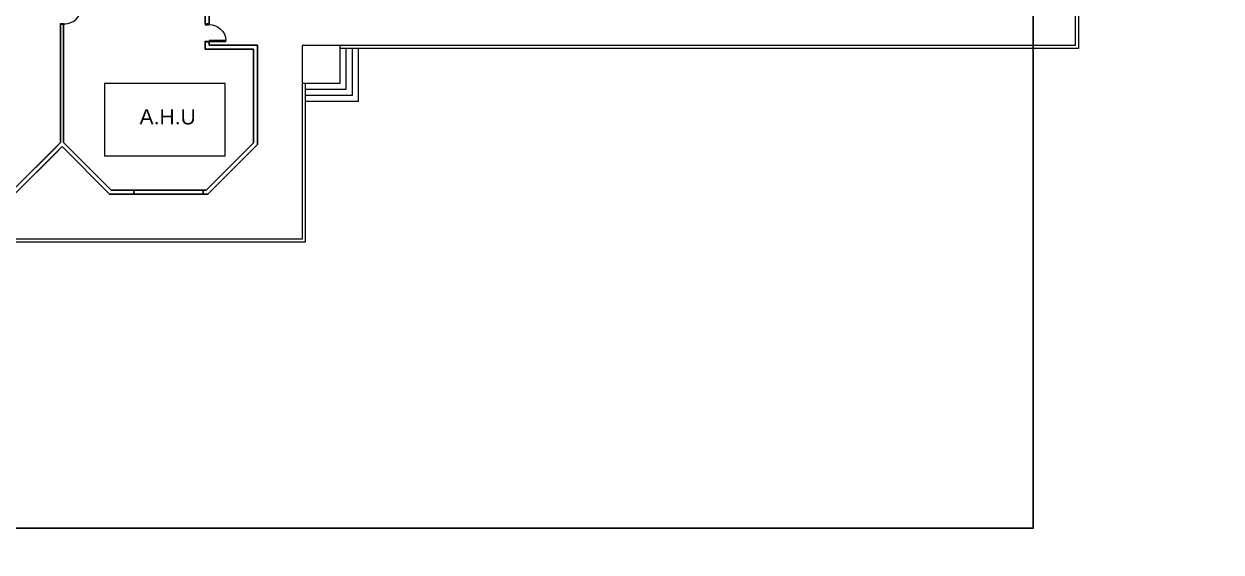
# Model space of a CAD drawing. Extents: x -59 to 582, y -1177 to 100.
# Drawn here: x 214.7 to 274.2, y -922.1 to -895.9 of the extents above; entities that cross this region are included whole.
import ezdxf

# ---------------------------------------------------------------- set-up
doc = ezdxf.new("R2010")
doc.units = 0
doc.header["$LTSCALE"] = 0.15
doc.layers.get('0').update_dxf_attribs({"color": 252})
for name, color, linetype in [('0 sockets', 252, 'Continuous'), ('00', 252, 'Continuous'), ('bound', 252, 'Continuous')]:
    doc.layers.add(name, color=color, linetype=linetype)
for name, color, linetype, lineweight in [('anal', 252, 'Continuous', 20), ('DOOR', 252, 'Continuous', 20), ('wall', 252, 'Continuous', 30)]:
    doc.layers.add(name, color=color, linetype=linetype, lineweight=lineweight)
doc.styles.add('ROMAND', font='ROMAND.SHX')

# ---------------------------------------------------------------- blocks, each defined once
blk = doc.blocks.new('WQ')
h = blk.add_hatch(color=6)
h.dxf.hatch_style = 1
h.paths.add_polyline_path([(-126.091, 5), (-126.091, -169.521), (126.091, -169.521), (126.091, 5)])
h.paths.add_polyline_path([(121.091, 0), (121.091, -164.521), (-121.091, -164.521), (-121.091, 0)], flags=16)
at = {"layer": '0 sockets', "color": 3, "style": 'ROMAND'}
blk.add_attdef('ACCESS_CONTROL', (-48.663, 7.622), '', height=7.973, dxfattribs=at)
blk = doc.blocks.new('D90')
at = {"layer": 'DOOR'}
for points in [[(0.03, 0.2), (0.03, 1.04), (0.078, 1.04), (0.078, 0.2)], [(0.03, 0.2), (0, 0.2), (0, 0), (0.05, 0), (0.05, 0.15), (0.03, 0.15)], [(0.87, 0.2), (0.9, 0.2), (0.9, 0), (0.85, 0), (0.85, 0.15), (0.87, 0.15)]]:
    blk.add_lwpolyline(points, close=True, dxfattribs=at)
blk.add_circle((0.02, 0.21), 0.01, dxfattribs=at)
blk.add_arc((0.025, 0.197), 0.845, 0.22177, 86.38894, dxfattribs=at)
blk = doc.blocks.new('ARCH')
at = {"layer": 'anal'}
for p, q in [((96.525, 339), (96.525, 336.675)), ((96.675, 339), (96.675, 336.525)), ((96.525, 336.675), (58.125, 336.675)), ((58.125, 336.675), (58.125, 329.4)), ((60, 336.675), (60, 335.4)), ((96.675, 336.525), (60, 336.525)), ((60.3, 336.525), (60.3, 335.4)), ((60.6, 336.525), (60.6, 335.4)), ((60.9, 336.525), (60.9, 335.4)), ((60, 335.4), (60, 334.8)), ((60.3, 335.4), (60.3, 334.5)), ((60.6, 335.4), (60.6, 334.2)), ((60.9, 335.4), (60.9, 333.9)), ((60, 334.8), (58.125, 334.8)), ((58.275, 334.8), (58.275, 329.4)), ((60.3, 334.5), (58.275, 334.5)), ((60.6, 334.2), (58.275, 334.2)), ((60.9, 333.9), (58.275, 333.9)), ((58.125, 329.4), (58.125, 327.075)), ((58.275, 329.4), (58.275, 326.925)), ((58.125, 327.075), (36.075, 327.075)), ((58.275, 326.925), (34.725, 326.925))]:
    blk.add_line(p, q, dxfattribs=at)
blk.add_lwpolyline([(54.3, 334.8), (48.3, 334.8), (48.3, 331.2), (54.3, 331.2)], close=True, dxfattribs=at)
at = {"layer": 'bound', "color": 2}
blk.add_lwpolyline([(91.902, 377.348), (94.426, 377.348), (94.426, 312.722), (-14.994, 312.722), (-14.994, 377.09), (94.639, 377.09)], dxfattribs=at)
at = {"layer": 'wall'}
for p, q in [((53.3, 337.748), (53.3, 338.925)), ((53.5, 337.748), (53.5, 338.959)), ((46.125, 331.866), (46.125, 337.727)), ((46.275, 331.866), (46.275, 337.727)), ((53.3, 336.5), (53.3, 336.848)), ((53.5, 336.7), (53.5, 336.848)), ((55.9, 336.7), (53.5, 336.7)), ((55.9, 336.7), (55.9, 331.759)), ((55.7, 336.5), (53.3, 336.5)), ((55.7, 336.5), (55.7, 331.841)), ((46.125, 331.866), (43.759, 329.5)), ((48.641, 329.5), (46.275, 331.866)), ((55.7, 331.841), (53.359, 329.5)), ((46, 331.741), (43.759, 329.5)), ((46, 331.459), (43.841, 329.3)), ((46.2, 331.659), (43.871, 329.329)), ((48.559, 329.3), (46.2, 331.659)), ((55.9, 331.759), (53.441, 329.3)), ((48.641, 329.5), (53.359, 329.5)), ((49.759, 329.475), (49.759, 329.3)), ((53.209, 329.5), (53.209, 329.3)), ((53.4, 329.3), (48.559, 329.3)), ((53.441, 329.3), (48.6, 329.3))]:
    blk.add_line(p, q, dxfattribs=at)
at = {"layer": 'DOOR', "rotation": 270}
blk.add_blockref('D90', (46.125, 338.627), dxfattribs=at)
at = {"layer": 'DOOR', "xscale": -1, "rotation": 270}
blk.add_blockref('D90', (53.3, 336.848), dxfattribs=at)
at = {"layer": 'anal', "insert": (50.047, 333.512), "char_height": 0.75, "width": 4.8, "attachment_point": 1}
blk.add_mtext('{\\fArial|b0|i0|c0|p34;A.H.U}', dxfattribs=at)

msp = doc.modelspace()

# ---------------------------------------------------------------- block references
at = {"layer": '0 sockets', "color": 3}
msp.add_blockref('WQ', (244.611, -795.277), dxfattribs=at)
at = {"layer": '00', "color": 3}
msp.add_blockref('ARCH', (170.422, -1233.673), dxfattribs=at)

doc.saveas('drawing.dxf')
